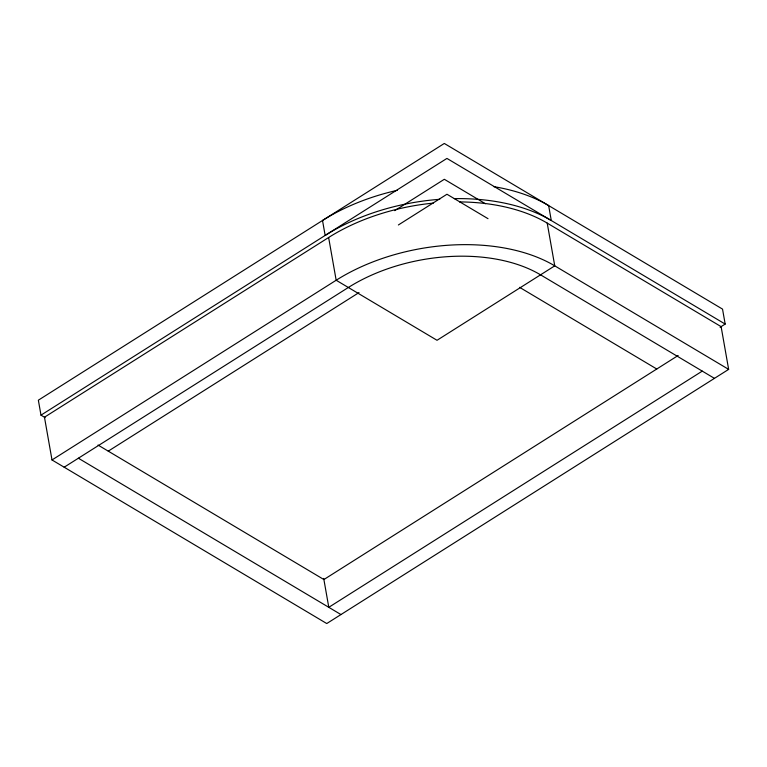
<?xml version="1.0" encoding="UTF-8"?>
<svg xmlns="http://www.w3.org/2000/svg" width="767" height="767" viewBox="0 0 767 767"><rect width="100%" height="100%" fill="white"/><g stroke="black" fill="none" stroke-linecap="round" stroke-linejoin="round"><path stroke-width="1.15" d="M725.17 324.067L722.533 309.111L444.304 143.458L38.35 400.192L40.987 415.148L446.94 158.414L725.17 324.067L720.108 327.269M433.317 203.111A156.554 93.123 -10 0 0 328.631 237.502L44.467 417.219L52.003 459.96L326.752 623.542L728.65 369.378L721.114 326.637L547.216 223.101A156.554 93.123 -10 0 0 459.5 201.913M394.727 210.647L444.323 179.286L485.377 203.725M398.38 224.971L446.96 194.243L488.013 218.681M52.003 459.96L336.167 280.243A156.554 93.123 -10 0 1 554.752 265.842L728.65 369.378M64.169 467.208L348.343 287.491A137.657 81.887 -10 0 1 540.543 274.826L714.441 378.361M108.262 451.149L359.014 292.563M678.143 355.495L323.895 579.536L98.032 445.061M702.265 371.113L328.794 607.311L323.703 578.433M519.614 287.347L656.773 369.013M40.987 415.148L45.09 417.593M78.378 458.215L340.96 614.559M547.216 223.101L554.752 265.842L437.027 340.289L336.167 280.243L328.631 237.502M439.74 199.315A161.952 96.335 -10 0 0 325.15 235.431L322.514 220.474A161.952 96.335 -10 0 1 397.392 190.293M454.342 198.643A161.952 96.335 -10 0 1 551.281 220.532L548.645 205.575A161.952 96.335 -10 0 0 493.775 186.64"/></g></svg>
